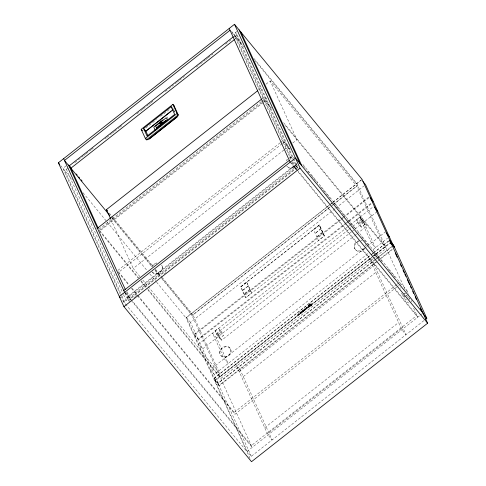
<?xml version="1.0" encoding="UTF-8"?>
<svg xmlns="http://www.w3.org/2000/svg" width="486" height="486" viewBox="0 0 486 486"><rect width="100%" height="100%" fill="white"/><g stroke="black" fill="none" stroke-linecap="round" stroke-linejoin="round"><path stroke-width="0.36" stroke-dasharray="2.43 1.82" d="M304.163 309.861L304.601 310.111M308.78 305.986L308.871 306.569L309.503 306.605M406.928 291.533L406.8 290.185L405.348 288.423L401.084 284.031L400.628 284.395M411.363 300.36L411.241 302.055M306.356 309.041L305.937 308.902L306.21 308.391M309.005 306.156L309.102 305.694M365.302 245.94L365.381 244.555M303.622 310.123L303.853 310.639M302.505 311.648L303.768 310.925L302.492 312.109M305.755 308.981L305.53 309.655M308.592 306.125L308.604 306.563M311.623 304.467L311.538 304.904M311.648 303.853L311.757 304.825L310.955 305.937A1.482 0.425 -39.4 0 1 310.062 306.642L308.707 307.006M300.567 313.276L301.12 312.553M304.175 309.88L304.704 309.224M308.756 306.186L308.859 305.791M348.511 229.702L216.701 333.341L220.018 338.602L221.677 340.206L354.081 236.093M221.677 340.206L219.666 336.646L216.701 333.341M361.633 219.38C366.535 229.064 369.603 227.436 361.633 219.38L351.493 227.357M311.149 304.825L311.004 305.196M302.079 311.593L301.928 312.158A1.823 0.529 -39.4 0 0 302.152 312.243L302.262 312.225M305.19 309.503L304.686 309.205M303.635 310.147L303.847 309.618M300.135 312.966L299.607 313.069M296.958 163.089C296.187 167.451 289.954 170.118 286.783 166.577M308.446 305.986L308.343 306.666M308.61 306.15L309.363 304.941A1.282 0.371 -39.4 0 1 310.153 304.358L310.675 304.102M311.593 304.661L311.259 305.384M311.362 304.837L311.016 305.451M306.563 308.337L307.182 307.802L306.745 308.495M301.648 312.468L301.484 312.832M301.587 312.656L301.557 311.854L300.822 311.915M300.148 312.929L300.567 312.449M302.207 311.49L302.796 310.84M308.464 306.01L309.248 304.874A1.482 0.425 -39.4 0 1 310.141 304.169L310.463 304.023M308.683 305.931L309.157 305.202M302.085 311.35L301.654 311.405L302.249 311.076M308.877 305.815L309.12 305.378M311.168 305.238L311.362 304.376M309.114 305.718L309.406 306.405M305.093 309.691L305.184 309.236M303.325 310.997L303.106 311.301M151.62 266.662C152.756 264.39 155.18 262.853 157.725 262.877M286.12 160.909L286.916 159.639M296.284 163.97C294.692 167.5 289.34 169.225 286.564 166.084M365.071 247.799C359.069 258.534 347.411 243.972 359.324 240.594M299.692 312.948L300.457 312.158M299.996 313.877L300.287 313.336M300.992 313.379L301.466 312.814M303.865 309.643L304.315 309.09M301.733 311.326L302.79 310.366A1.276 0.364 -39.4 0 1 303.155 310.226L303.215 310.244M311.24 305.366L310.84 305.87A1.282 0.371 -39.4 0 1 310.05 306.453L309.789 306.599M306.18 307.656L305.803 308.288L306.229 308.41M306.095 307.79L305.822 308.349M309.139 305.396L309.697 306.502M305.008 309.764L304.485 310.117M306.508 307.723L307.012 307.365L306.593 307.99M309.011 305.172L309.266 304.892A1.482 0.425 -39.4 0 1 310.159 304.193M409.012 299.127L409.625 298.489M302.268 311.095L302.65 310.779M152.64 265.885L155.046 263.995L156.48 263.503M287.141 160.125L287.87 159.408M364.05 248.577C361.809 251.639 356.135 252.191 354.464 248.297M304.157 309.284L304.522 308.968M306.198 307.681L307.419 306.715L307.948 307.881M302.821 311.891L303.167 311.599M302.772 311.301L303.258 310.736A1.3 0.377 -39.4 0 0 303.373 310.457A1.798 0.516 -39.4 0 0 303.325 310.268L303.197 310.226M66.072 165.848L62.925 168.32L121.05 295.859M236.949 31.487L233.766 33.99L290.944 159.457M67.906 168.053L64.747 170.537L121.615 295.312M74.795 162.634L77.772 160.295M78.368 159.827L83.136 156.079M83.732 155.611L85.518 154.208M86.113 153.74L90.876 149.992M91.471 149.524L93.257 148.121M105.17 138.753L106.361 137.817M106.956 137.35L111.719 133.601M112.315 133.134L114.101 131.73M114.696 131.263L119.459 127.514M120.054 127.046L121.84 125.643M136.73 113.937L140.302 111.13M140.897 110.662L142.684 109.253M143.279 108.785L148.048 105.043M148.643 104.569L150.429 103.166M151.025 102.698L153.406 100.827M165.313 91.459L171.272 86.775M171.868 86.308L176.631 82.565M177.226 82.098L179.012 80.688M179.607 80.22L184.37 76.478M196.283 67.111L199.855 64.304M200.451 63.836L205.214 60.088M205.809 59.62L207.595 58.217M208.19 57.749L212.959 54.001M225.461 44.165L228.438 41.826M229.034 41.359L231.415 39.488M234.398 37.143L237.198 34.937L235.376 32.72L296.326 166.461L297.693 168.126M235.224 38.965L236.415 38.03M142.319 130.71L143.498 129.78M145.849 127.933L156.425 119.617M160.538 116.379L170.531 108.524M258.838 89.807L261.814 87.468M265.982 84.187L270.149 80.913L356.742 186.15L383.539 244.962M262.197 98.682L264.584 96.805L266.407 99.023L263.424 101.367M261.328 101.568L98.755 229.404L138.668 277.913M261.924 101.1L264.305 99.229L271.522 107.995M99.411 230.328L262.829 101.835M263.351 102.455L99.581 231.227L138.06 277.986M263.947 101.987L265.137 101.052L272.354 109.818M280.124 142.805L117.545 270.635L129.112 284.699M280.72 142.337L283.101 140.466L290.33 149.251M282.141 143.692L118.377 272.464L128.978 285.349M282.737 143.224L283.927 142.289L291.163 151.073M139.968 276.637L133.237 268.454L283.854 150.022M284.45 149.554L288.617 146.274M292.785 142.999L296.952 139.725L270.149 80.913M297.651 165.422L123.875 302.061L121.36 296.545M133.96 297.778L135.746 296.375M136.341 295.907L137.532 294.972M164.329 273.897L166.115 272.494M249.968 458.322L185.944 317.826L329.982 204.57M330.577 204.102L332.363 202.698M332.959 202.231L361.475 179.808M345.838 223.044L198.154 339.167L194.169 334.325L186.509 317.522L332.406 202.802M333.007 202.334L361.59 179.856M330.219 206.86L192.055 315.499L160.799 277.506M332.6 204.989L357.611 185.324L255.174 60.823M148.145 286.576L219.824 373.691L193.021 314.879L330.547 206.744M331.142 206.277L332.928 204.873M333.524 204.406L356.742 186.15M198.154 339.167L190.494 322.364L335.206 208.579M335.802 208.111L363.789 186.108M240.643 286.904L319.484 224.909L324.478 235.868L245.637 297.863L240.625 286.886L319.484 224.909M240.928 286.843L246.724 282.287L251.639 293.04L245.843 297.596L240.959 286.886M313.494 229.757L319.326 225.237L324.205 235.947L318.409 240.509L313.525 229.793M320.936 228.766L315.165 233.383L320.9 228.724M242.563 290.434L248.364 285.853M316.769 236.937L322.54 232.32M250.004 289.449L244.203 294.03L250.029 289.51M194.169 334.325L340.346 219.38M340.941 218.913L342.727 217.509M343.323 217.042L369.245 196.66M375.344 259.384L218.129 383.004L214.144 378.157L194.443 334.933L340.625 219.988M341.221 219.52L343.007 218.117M343.602 217.649L369.524 197.267M346.433 222.576L348.219 221.173M348.814 220.699L372.634 201.969M218.129 383.004L198.434 339.775L346.117 223.651M346.712 223.183L348.498 221.78M349.094 221.312L371.723 203.519M215.006 330.875L218.487 328.141L221.677 332.017L223.341 335.674L219.86 338.408L216.671 334.532L215.006 330.875L218.196 334.757L219.86 338.408M359.938 216.914L361.602 220.571L364.792 224.447L361.317 227.181L358.127 223.305L356.463 219.654L359.938 216.914L363.127 220.796L375.411 247.757L371.425 242.909L359.774 217.339L363.759 222.187M347.253 227.181L198.604 344.064L202.595 348.912L351.238 232.029M347.848 226.713L349.634 225.31M350.236 224.842L373.685 206.398M349.106 229.228L350.898 227.825M216.671 334.532L220.152 331.798L218.487 328.141M358.127 223.305L361.602 220.571M218.196 334.757L221.677 332.017M361.317 227.181L359.652 223.53L363.127 220.796M351.834 231.561L377.093 211.702M354.683 235.625L356.469 234.216M357.064 233.748L366.608 226.245M364.269 248.534L210.262 369.633L214.247 374.481L368.254 253.382M364.865 248.067L366.657 246.657M367.252 246.189L385.337 231.968M373.029 249.628L387.585 238.183M214.144 378.157L370.441 255.259M371.037 254.792L372.823 253.388M373.418 252.914L388.654 240.941M376.14 261.875L219.052 385.398L214.952 380.41L214.028 378.387L370.52 255.332M371.116 254.864L372.902 253.461M373.497 252.993L388.97 240.831M298.69 313.531L298.908 313.992C297.177 314.946 299.491 314.235 298.69 313.531L299.273 313.112L299.813 314.29M306.526 307.741L307.012 307.365M311.38 304.4L310.329 304.376L310.493 304.722L309.418 305.566M310.536 304.825C307.99 307.34 310.657 303.938 310.682 305.135L309.606 305.98M298.55 315.244L298.337 314.782L299.03 314.242L299.236 314.703M214.952 380.41L372.039 256.894M372.634 256.426L389.894 242.854M372.993 256.353L219.945 376.693L146.845 287.852M373.588 255.885L375.374 254.482M375.97 254.008L385.501 246.517L283.065 122.022M423.841 320.639L251.286 456.324L247.186 451.336L215.049 380.817L371.529 257.78M373.91 255.909L375.696 254.5M376.292 254.032L390.58 242.8M373.23 258.643L220.778 378.515L146.711 288.508M373.825 258.175L375.611 256.772M376.207 256.304L386.334 248.34L284.377 124.428M375.939 258.916L377.725 257.513M378.321 257.045L392.615 245.807M219.052 385.398L218.129 383.369L374.026 260.788M374.621 260.32L376.407 258.916M377.002 258.449L391.88 246.748M379.712 259.068L392.208 249.245M251.286 456.324L219.15 385.805L377.415 261.359M378.011 260.891L392.299 249.652M239.167 371.626L373.017 266.377M243.267 376.607L377.118 271.364M396.995 286.849L235.011 414.218L234.179 412.395L396.758 284.559M397.354 284.091L399.735 282.22L301.897 163.308M398.532 286.041L399.2 285.519M400.421 288.21L400.956 287.791M404.546 293.951L405.239 293.41M409.06 303.051L407.748 302.614L406.302 300.858L402.821 295.834L403.265 295.488M406.369 295.919L407.061 295.373M406.393 295.944L407.08 295.397M264.749 427.759L398.599 322.51M268.849 432.74L402.7 327.491M422.717 313.312L246.894 451.567L122.053 299.844M305.998 309.011L306.751 308.786M300.439 312.133L300.84 311.933M304.503 308.944L305.542 308.653M304.862 310.335L304.455 310.53M300.713 313.592L300.135 313.828M407.092 297.037L407.857 296.594M309.74 306.788L310.044 306.617M310.445 304.005L311.283 303.786M309.807 306.623L308.744 306.733M304.473 310.548L303.835 310.615M289.322 157.75L292.226 157.118L294.856 157.914M289.541 158.242L290.98 157.75L293.842 157.829M359.069 241.244C355.952 242.071 353.516 245.6 354.689 248.783M309.461 306.933L308.938 307.043M310.657 304.242L311.046 304.212M311.022 305.22L310.657 304.436L311.004 304.467M310.894 304.011L311.313 304.023M309.309 306.8L308.908 306.812M300.822 312.328L301.113 312.431A1.92 0.553 -39.4 0 1 301.132 312.577M309.424 306.429L308.987 306.131M405.452 293.441L403.817 293.173M360.794 240.455L362.192 240.679M308.725 307.024L308.416 306.824M406.132 299.042L406.612 299.303M152.063 271.844C155.963 276.248 164.055 271.085 162.008 265.678C164.79 271.109 156.334 276.935 152.288 272.33M220.632 355.181C224.909 360.102 233.894 353.194 229.908 347.885C225.862 343.28 217.406 349.106 220.188 354.537C217.825 348.553 227.934 343.365 230.801 349.501C233.262 355.758 222.369 360.825 219.97 354.051M311.441 304.06L311.641 304.485M231.488 31.226L242.32 44.39M253.862 58.417L356.779 183.501L405.476 290.355M231.865 32.495L243.632 46.796M356.463 219.654L359.652 223.53M303.689 166.303L304.655 167.476M307.547 170.987L311.405 175.677M311.884 176.26L313.81 178.605M314.296 179.188L317.668 183.289M320.56 186.806L330.201 198.519M334.058 203.209L343.693 214.921M347.551 219.605L355.746 229.568M361.529 236.597L369.718 246.554M375.022 252.993L382.737 262.367M388.035 268.813L395.75 278.186M291.15 162.585L293.884 165.908L128.328 296.083L125.595 292.76M296.667 169.292L295.707 168.126L130.151 298.301L131.111 299.467M297.146 169.875L416.897 315.414L251.341 445.589L131.591 300.05M294.133 166.467L295.956 168.678M290.154 162.196L417.729 317.237L413.331 307.589M322.564 232.381L316.744 236.876M324.174 235.91L319.29 225.194M172.311 108.099L173.447 109.484A9.653 7.017 69.1 0 0 173.733 108.621M167.111 116.865L167.864 118.651M310.73 305.257L310.906 305.621M297.961 315.706L297.426 314.527L298.033 314.084L298.234 314.521M248.395 285.92L242.599 290.476M220.152 331.798L223.341 335.674M109.32 213.154L112.205 216.659M112.685 217.242L153.096 266.352M155.502 269.274L161.753 276.874M162.233 277.463L193.021 314.879M111.391 216.647L152.75 266.917M155.156 269.839L160.447 276.267M160.927 276.85L191.229 313.677L252.173 447.412L131.463 300.706M111.744 217.886L152.142 266.984M155.028 270.489L160.313 276.923M186.509 317.522L190.494 322.364M60.647 165.55L72.444 179.887M83.027 192.748L106.592 221.385M107.072 221.974L147.471 271.067M149.87 273.989L156.127 281.588M156.607 282.172L185.944 317.826M194.443 334.933L198.434 339.775M142.854 280.149L147.665 285.993M141.074 280.835L146.365 287.269M140.946 281.491L146.231 287.919M214.028 378.387L218.129 383.369M215.049 380.817L219.15 385.805M132.004 288.21L137.307 294.656M137.787 295.239L234.179 412.395M131.39 288.277L137.174 295.306M137.653 295.895L235.011 414.218M128.583 296.642L130.406 298.854M124.604 292.372L130.983 300.123L127.211 291.849M404.024 296.636L404.48 297.219M161.565 265.034L162.227 266.164M406.8 290.185L408.592 294.261L408.434 293.781M408.617 297.244L409.558 299.315M399.735 282.22L400.567 284.043M403.817 295.385L404.686 297.28M401.576 293.113L402.821 295.834M237.198 34.937L298.149 168.678M235.589 36.207L291.509 158.916M292.766 161.674L296.533 169.948M292.201 162.215L294.71 167.731M309.254 305.226L309.813 306.447M173.739 110.128L174.614 112.047M173.624 109.988L175.112 113.25M246.76 282.323L251.639 293.04M230.577 349.015L230.801 349.501M110.796 219.216L133.237 268.454M126.646 292.39L129.161 297.906M125.327 292.523L129.367 301.393L127.545 299.176L125.03 293.659M66.363 169.268L123.225 294.042M123.541 294.735L126.998 302.316M121.925 296.004L125.698 304.279M302.79 310.366A1.276 0.364 -39.4 0 1 303.173 310.244M303.392 310.475A1.3 0.377 -39.4 0 1 303.27 310.761M295.749 165.197L126.968 297.912L128.79 300.123L297.572 167.409L295.749 165.197M373.843 264.171L369.743 259.184L401.879 329.702L405.98 334.684L373.843 264.171M216.507 337.97L212.522 333.123L224.174 358.692L228.159 363.54L216.507 337.97M239.987 369.415L235.886 364.433L268.023 434.952L272.124 439.933L239.987 369.415"/><path stroke-width="0.73" d="M145.587 131.19A9.653 6.014 36.7 0 0 145.861 131.177L172.743 109.8M159.779 122.849L155.672 126.111L156.899 128.802M160.951 121.913L166.236 117.721L167.463 120.406M149.366 138.862L176.953 117.169A9.653 6.014 36.7 0 0 178.216 114.872L174.061 105.754L172.919 104.369L141.183 129.325L145.338 138.443L146.474 139.828A9.653 7.017 69.1 0 0 149.366 138.862L176.831 117.023M58.369 162.786L234.489 24.3L362.064 179.346L427.631 323.214L251.511 461.7L123.936 306.654L58.369 162.786L59.735 164.444M230.042 30.278L64.486 160.453L109.818 215.547M69.042 165.993L233.401 36.754M70.865 168.205L234.629 39.433M171.169 106.713L174.674 114.404L147.088 136.092L143.583 128.407L171.169 106.713L172.311 108.099M147.902 135.661L145.861 131.177L171.102 111.33M158.934 123.019L153.764 127.083L155.253 130.339M161.808 120.765L162.956 119.86M165.677 120.516L164.693 121.287A1.081 0.31 -39.4 0 0 163.466 122.241A2.782 0.802 -39.4 0 0 163.126 122.211L162.676 122.697A2.053 0.589 -39.4 0 1 162.81 123.432L163.314 123.207A2.782 0.802 -39.4 0 0 163.575 122.685A1.081 0.31 -39.4 0 0 164.875 121.682L165.854 120.911L165.677 120.516L166.431 121.427M145.338 138.443L177.074 113.487L172.919 104.369M110.486 218.53L106.434 209.642L257.647 90.742M96.993 228.584L261.602 99.15M123.772 290.543L289.328 160.368M123.936 306.654L300.056 168.174L234.489 24.3M425.627 319.235L426.817 318.3L394.681 247.781L390.58 242.8L391.206 244.166M159.098 125.376L159.639 125.084A2.053 0.589 -39.4 0 0 160.07 125.595L159.681 126.062A2.782 0.802 -39.4 0 1 159.201 126.123A1.081 0.31 -39.4 0 1 157.92 127.15L156.935 127.921L156.759 127.526L157.737 126.761A1.081 0.31 -39.4 0 1 158.958 125.783A2.782 0.802 -39.4 0 1 159.098 125.376L159.851 126.287M162.051 124.228L162.47 124.13M362.921 181.472L365.575 184.698L373.236 201.502L370.132 197.735M370.411 198.343L373.509 202.109L393.21 245.339L391.437 243.182M374.572 207.473L377.671 211.246M386.224 233.043L389.322 236.816M390.483 242.386L394.583 247.374L393.66 245.345L389.559 240.363L390.179 241.712M423.014 313.087L295.439 158.041L119.319 296.527L120.279 297.693M423.172 313.871L426.817 318.3M300.056 168.174L427.631 323.214M177.074 113.487L178.216 114.872L146.474 139.828L145.885 138.522M159.639 125.084L160.392 125.996A2.053 0.589 -39.4 0 0 160.344 126.105M143.583 128.407L145.861 131.177M141.183 129.325L142.319 130.71M106.434 209.642L107.394 210.815M76.284 173.982L77.244 175.148M78.689 176.904L79.649 178.07M81.095 179.826L82.055 180.992M395.264 253.066L397.135 257.173M400.567 264.706L401.503 266.759M403.064 270.186L404.309 272.919M404.935 274.292L405.871 276.346M407.432 279.766L409.613 284.559M410.548 286.612L411.174 287.985M412.736 291.406L413.671 293.459M415.232 296.885L416.478 299.625M420.536 308.525L421.781 311.259M240.868 32.052L301.818 165.793M239.045 29.834L299.996 163.575M229.21 28.455L290.154 162.196M70.033 166.382L98.306 228.426M68.526 164.857L125.388 289.632M63.654 158.63L124.604 292.372M174.061 105.754A9.653 7.017 69.1 0 1 174.061 106.088M161.972 123.262A1.081 0.31 -39.4 0 1 162.014 123.875M161.224 124.495A1.081 0.31 -39.4 0 1 160.854 124.137M161.522 122.229A1.434 0.413 -39.4 0 1 162.227 122.168A1.434 0.413 -39.4 0 1 161.674 123.043M160.635 123.821A1.434 0.413 -39.4 0 1 160.082 123.505M162.506 123.462A1.081 0.31 -39.4 0 1 162.415 123.705M162.367 122.381A1.434 0.413 -39.4 0 1 162.263 122.66M160.501 124.033C161.085 124.173 160.526 125.437 161.911 123.966C161.334 123.827 161.887 122.563 160.501 124.033M160.641 121.038L159.615 122.223A1.434 0.413 -39.4 0 0 159.268 123.043A1.434 0.413 -39.4 0 0 160.325 122.63L160.435 122.873A1.081 0.31 -39.4 0 0 160.125 123.73A1.081 0.31 -39.4 0 0 161.528 122.63A1.081 0.31 -39.4 0 0 160.823 122.563L160.714 122.326A1.434 0.413 -39.4 0 0 161.48 121.3A1.434 0.413 -39.4 0 0 160.769 121.312L160.641 121.038"/></g></svg>
